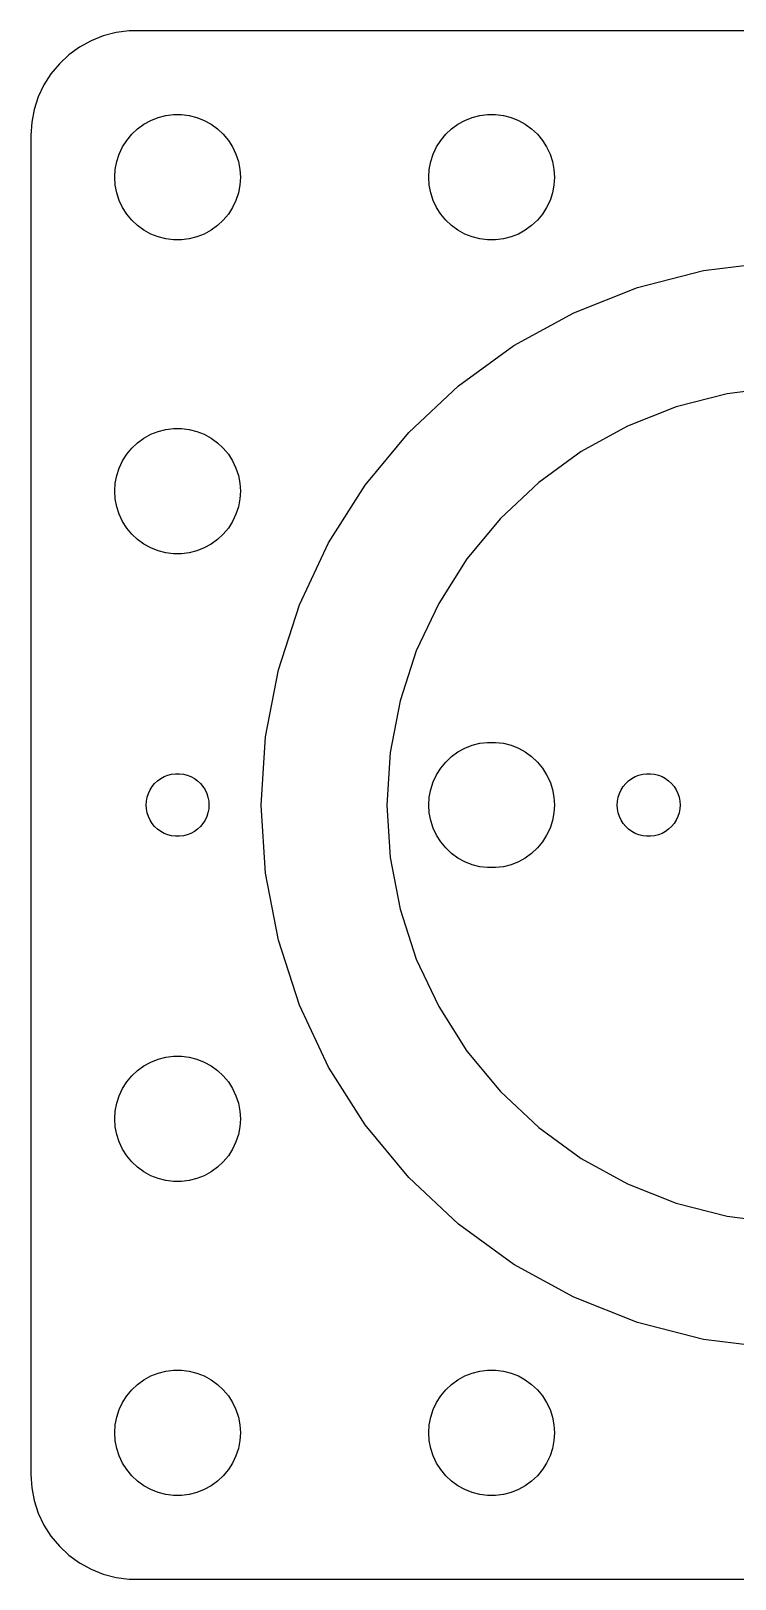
# Model space of a CAD drawing. Header units: metres. Extents: x -37 to 37, y -37 to 289.
# Drawn here: x -37 to -3.4, y 131 to 205 of the extents above; entities that cross this region are included whole.
import ezdxf

# ---------------------------------------------------------------- set-up
doc = ezdxf.new("R2010")
doc.units = ezdxf.units.M

msp = doc.modelspace()

# ---------------------------------------------------------------- linework, layer by layer
for p, q in [((-32.3139, 204.99), (-32.9369, 204.911)), ((32.3139, 204.99), (-32.3139, 204.99)), ((-34.6791, 204.222), (-35.1871, 203.853)), ((-34.1289, 204.524), (-34.6791, 204.222)), ((-33.5451, 204.755), (-34.1289, 204.524)), ((-32.9369, 204.911), (-33.5451, 204.755)), ((-35.1871, 203.853), (-35.6448, 203.423)), ((-36.0451, 202.939), (-36.3815, 202.409)), ((-35.6448, 203.423), (-36.0451, 202.939)), ((-36.3815, 202.409), (-36.6489, 201.841)), ((-36.8429, 201.243), (-36.9606, 200.627)), ((-36.6489, 201.841), (-36.8429, 201.243)), ((-36.9606, 200.627), (-37, 200)), ((-31.9123, 200.312), (-31.6075, 200.533)), ((-31.6075, 200.533), (-31.2773, 200.714)), ((-31.2773, 200.714), (-30.927, 200.853)), ((-30.927, 200.853), (-30.5621, 200.947)), ((-30.5621, 200.947), (-30.1884, 200.994)), ((-30.1884, 200.994), (-29.8116, 200.994)), ((-29.8116, 200.994), (-29.4379, 200.947)), ((-29.4379, 200.947), (-29.0729, 200.853)), ((-29.0729, 200.853), (-28.7227, 200.714)), ((-28.7227, 200.714), (-28.3925, 200.533)), ((-28.3925, 200.533), (-28.0877, 200.312)), ((-16.9123, 200.312), (-16.6075, 200.533)), ((-16.6075, 200.533), (-16.2773, 200.714)), ((-16.2773, 200.714), (-15.927, 200.853)), ((-15.927, 200.853), (-15.5621, 200.947)), ((-15.5621, 200.947), (-15.1884, 200.994)), ((-15.1884, 200.994), (-14.8116, 200.994)), ((-14.8116, 200.994), (-14.4379, 200.947)), ((-14.4379, 200.947), (-14.0729, 200.853)), ((-14.0729, 200.853), (-13.7227, 200.714)), ((-13.7227, 200.714), (-13.3925, 200.533)), ((-13.3925, 200.533), (-13.0877, 200.312)), ((-37, 200), (-37, 136)), ((-32.6289, 199.445), (-32.427, 199.763)), ((-32.427, 199.763), (-32.1869, 200.054)), ((-32.1869, 200.054), (-31.9123, 200.312)), ((-28.0877, 200.312), (-27.8131, 200.054)), ((-27.8131, 200.054), (-27.5729, 199.763)), ((-27.5729, 199.763), (-27.3711, 199.445)), ((-17.6289, 199.445), (-17.427, 199.763)), ((-17.427, 199.763), (-17.1869, 200.054)), ((-17.1869, 200.054), (-16.9123, 200.312)), ((-13.0877, 200.312), (-12.8131, 200.054)), ((-12.8131, 200.054), (-12.5729, 199.763)), ((-12.5729, 199.763), (-12.3711, 199.445)), ((-32.9057, 198.746), (-32.7893, 199.104)), ((-32.7893, 199.104), (-32.6289, 199.445)), ((-27.3711, 199.445), (-27.2107, 199.104)), ((-27.2107, 199.104), (-27.0942, 198.746)), ((-17.9057, 198.746), (-17.7893, 199.104)), ((-17.7893, 199.104), (-17.6289, 199.445)), ((-12.3711, 199.445), (-12.2107, 199.104)), ((-12.2107, 199.104), (-12.0942, 198.746)), ((-33, 198), (-32.9763, 198.376)), ((-32.9763, 198.376), (-32.9057, 198.746)), ((-27.0942, 198.746), (-27.0237, 198.376)), ((-27.0237, 198.376), (-27, 198)), ((-18, 198), (-17.9763, 198.376)), ((-17.9763, 198.376), (-17.9057, 198.746)), ((-12.0942, 198.746), (-12.0237, 198.376)), ((-12.0237, 198.376), (-12, 198)), ((-32.9763, 197.624), (-33, 198)), ((-32.9057, 197.254), (-32.9763, 197.624)), ((-27.0237, 197.624), (-27.0942, 197.254)), ((-27, 198), (-27.0237, 197.624)), ((-17.9763, 197.624), (-18, 198)), ((-17.9057, 197.254), (-17.9763, 197.624)), ((-12.0237, 197.624), (-12.0942, 197.254)), ((-12, 198), (-12.0237, 197.624)), ((-32.7893, 196.896), (-32.9057, 197.254)), ((-32.6289, 196.555), (-32.7893, 196.896)), ((-27.2107, 196.896), (-27.3711, 196.555)), ((-27.0942, 197.254), (-27.2107, 196.896)), ((-17.7893, 196.896), (-17.9057, 197.254)), ((-17.6289, 196.555), (-17.7893, 196.896)), ((-12.2107, 196.896), (-12.3711, 196.555)), ((-12.0942, 197.254), (-12.2107, 196.896)), ((-32.427, 196.237), (-32.6289, 196.555)), ((-32.1869, 195.946), (-32.427, 196.237)), ((-27.5729, 196.237), (-27.8131, 195.946)), ((-27.3711, 196.555), (-27.5729, 196.237)), ((-17.427, 196.237), (-17.6289, 196.555)), ((-17.1869, 195.946), (-17.427, 196.237)), ((-12.5729, 196.237), (-12.8131, 195.946)), ((-12.3711, 196.555), (-12.5729, 196.237)), ((-31.9123, 195.688), (-32.1869, 195.946)), ((-31.6075, 195.467), (-31.9123, 195.688)), ((-31.2773, 195.286), (-31.6075, 195.467)), ((-28.3925, 195.467), (-28.7227, 195.286)), ((-28.0877, 195.688), (-28.3925, 195.467)), ((-27.8131, 195.946), (-28.0877, 195.688)), ((-16.9123, 195.688), (-17.1869, 195.946)), ((-16.6075, 195.467), (-16.9123, 195.688)), ((-16.2773, 195.286), (-16.6075, 195.467)), ((-13.3925, 195.467), (-13.7227, 195.286)), ((-13.0877, 195.688), (-13.3925, 195.467)), ((-12.8131, 195.946), (-13.0877, 195.688)), ((-30.927, 195.147), (-31.2773, 195.286)), ((-30.5621, 195.053), (-30.927, 195.147)), ((-30.1884, 195.006), (-30.5621, 195.053)), ((-29.8116, 195.006), (-30.1884, 195.006)), ((-29.4379, 195.053), (-29.8116, 195.006)), ((-29.0729, 195.147), (-29.4379, 195.053)), ((-28.7227, 195.286), (-29.0729, 195.147)), ((-15.927, 195.147), (-16.2773, 195.286)), ((-15.5621, 195.053), (-15.927, 195.147)), ((-15.1884, 195.006), (-15.5621, 195.053)), ((-14.8116, 195.006), (-15.1884, 195.006)), ((-14.4379, 195.053), (-14.8116, 195.006)), ((-14.0729, 195.147), (-14.4379, 195.053)), ((-13.7227, 195.286), (-14.0729, 195.147)), ((-4.8719, 193.539), (-1.63255, 193.949)), ((-8.03444, 192.727), (-4.8719, 193.539)), ((-11.0703, 191.525), (-8.03444, 192.727)), ((-13.9315, 189.953), (-11.0703, 191.525)), ((-16.573, 188.033), (-13.9315, 189.953)), ((-18.9532, 185.798), (-16.573, 188.033)), ((-1.2558, 187.961), (-3.74762, 187.646)), ((-3.74762, 187.646), (-6.18033, 187.021)), ((-6.18033, 187.021), (-8.51558, 186.097)), ((-31.6075, 185.533), (-31.2773, 185.714)), ((-31.2773, 185.714), (-30.927, 185.853)), ((-30.927, 185.853), (-30.5621, 185.947)), ((-30.5621, 185.947), (-30.1884, 185.994)), ((-30.1884, 185.994), (-29.8116, 185.994)), ((-29.8116, 185.994), (-29.4379, 185.947)), ((-29.4379, 185.947), (-29.0729, 185.853)), ((-29.0729, 185.853), (-28.7227, 185.714)), ((-28.7227, 185.714), (-28.3925, 185.533)), ((-21.0344, 183.282), (-18.9532, 185.798)), ((-8.51558, 186.097), (-10.7165, 184.887)), ((-32.427, 184.763), (-32.1869, 185.054)), ((-32.1869, 185.054), (-31.9123, 185.312)), ((-31.9123, 185.312), (-31.6075, 185.533)), ((-28.3925, 185.533), (-28.0877, 185.312)), ((-28.0877, 185.312), (-27.8131, 185.054)), ((-27.8131, 185.054), (-27.5729, 184.763)), ((-32.7893, 184.104), (-32.6289, 184.445)), ((-32.6289, 184.445), (-32.427, 184.763)), ((-27.5729, 184.763), (-27.3711, 184.445)), ((-27.3711, 184.445), (-27.2107, 184.104)), ((-10.7165, 184.887), (-12.7485, 183.41)), ((-32.9763, 183.376), (-32.9057, 183.746)), ((-32.9057, 183.746), (-32.7893, 184.104)), ((-27.2107, 184.104), (-27.0942, 183.746)), ((-27.0942, 183.746), (-27.0237, 183.376)), ((-33, 183), (-32.9763, 183.376)), ((-32.9763, 182.624), (-33, 183)), ((-27.0237, 183.376), (-27, 183)), ((-27, 183), (-27.0237, 182.624)), ((-22.784, 180.526), (-21.0344, 183.282)), ((-12.7485, 183.41), (-14.5794, 181.691)), ((-32.9057, 182.254), (-32.9763, 182.624)), ((-32.7893, 181.896), (-32.9057, 182.254)), ((-27.0942, 182.254), (-27.2107, 181.896)), ((-27.0237, 182.624), (-27.0942, 182.254)), ((-32.6289, 181.555), (-32.7893, 181.896)), ((-32.427, 181.237), (-32.6289, 181.555)), ((-27.3711, 181.555), (-27.5729, 181.237)), ((-27.2107, 181.896), (-27.3711, 181.555)), ((-14.5794, 181.691), (-16.1803, 179.756)), ((-32.1869, 180.946), (-32.427, 181.237)), ((-31.9123, 180.688), (-32.1869, 180.946)), ((-31.6075, 180.467), (-31.9123, 180.688)), ((-28.0877, 180.688), (-28.3925, 180.467)), ((-27.8131, 180.946), (-28.0877, 180.688)), ((-27.5729, 181.237), (-27.8131, 180.946)), ((-24.1742, 177.571), (-22.784, 180.526)), ((-31.2773, 180.286), (-31.6075, 180.467)), ((-30.927, 180.147), (-31.2773, 180.286)), ((-30.5621, 180.053), (-30.927, 180.147)), ((-30.1884, 180.006), (-30.5621, 180.053)), ((-29.8116, 180.006), (-30.1884, 180.006)), ((-29.4379, 180.053), (-29.8116, 180.006)), ((-29.0729, 180.147), (-29.4379, 180.053)), ((-28.7227, 180.286), (-29.0729, 180.147)), ((-28.3925, 180.467), (-28.7227, 180.286)), ((-16.1803, 179.756), (-17.5261, 177.635)), ((-25.1832, 174.466), (-24.1742, 177.571)), ((-17.5261, 177.635), (-18.5955, 175.362)), ((-18.5955, 175.362), (-19.3717, 172.974)), ((-25.795, 171.259), (-25.1832, 174.466)), ((-19.3717, 172.974), (-19.8423, 170.507)), ((-26, 168), (-25.795, 171.259)), ((-15.927, 170.853), (-15.5621, 170.947)), ((-15.5621, 170.947), (-15.1884, 170.994)), ((-15.1884, 170.994), (-14.8116, 170.994)), ((-14.8116, 170.994), (-14.4379, 170.947)), ((-14.4379, 170.947), (-14.0729, 170.853)), ((-19.8423, 170.507), (-20, 168)), ((-17.1869, 170.054), (-16.9123, 170.312)), ((-16.9123, 170.312), (-16.6075, 170.533)), ((-16.6075, 170.533), (-16.2773, 170.714)), ((-16.2773, 170.714), (-15.927, 170.853)), ((-14.0729, 170.853), (-13.7227, 170.714)), ((-13.7227, 170.714), (-13.3925, 170.533)), ((-13.3925, 170.533), (-13.0877, 170.312)), ((-13.0877, 170.312), (-12.8131, 170.054)), ((-30.6387, 169.357), (-30.4635, 169.427)), ((-30.4635, 169.427), (-30.2811, 169.473)), ((-30.2811, 169.473), (-30.0942, 169.497)), ((-30.0942, 169.497), (-29.9058, 169.497)), ((-29.9058, 169.497), (-29.7189, 169.473)), ((-29.7189, 169.473), (-29.5365, 169.427)), ((-29.5365, 169.427), (-29.3613, 169.357)), ((-17.7893, 169.104), (-17.6289, 169.445)), ((-17.6289, 169.445), (-17.427, 169.763)), ((-17.427, 169.763), (-17.1869, 170.054)), ((-12.8131, 170.054), (-12.5729, 169.763)), ((-12.5729, 169.763), (-12.3711, 169.445)), ((-12.3711, 169.445), (-12.2107, 169.104)), ((-8.13866, 169.357), (-7.96352, 169.427)), ((-7.96352, 169.427), (-7.78107, 169.473)), ((-7.78107, 169.473), (-7.59418, 169.497)), ((-7.59418, 169.497), (-7.40581, 169.497)), ((-7.40581, 169.497), (-7.21892, 169.473)), ((-7.21892, 169.473), (-7.03647, 169.427)), ((-7.03647, 169.427), (-6.86133, 169.357)), ((-31.3947, 168.552), (-31.3145, 168.723)), ((-31.3145, 168.723), (-31.2135, 168.882)), ((-31.2135, 168.882), (-31.0934, 169.027)), ((-31.0934, 169.027), (-30.9561, 169.156)), ((-30.9561, 169.156), (-30.8037, 169.266)), ((-30.8037, 169.266), (-30.6387, 169.357)), ((-29.3613, 169.357), (-29.1963, 169.266)), ((-29.1963, 169.266), (-29.0439, 169.156)), ((-29.0439, 169.156), (-28.9065, 169.027)), ((-28.9065, 169.027), (-28.7865, 168.882)), ((-28.7865, 168.882), (-28.6855, 168.723)), ((-28.6855, 168.723), (-28.6053, 168.552)), ((-17.9763, 168.376), (-17.9057, 168.746)), ((-17.9057, 168.746), (-17.7893, 169.104)), ((-12.2107, 169.104), (-12.0942, 168.746)), ((-12.0942, 168.746), (-12.0237, 168.376)), ((-8.89465, 168.552), (-8.81445, 168.723)), ((-8.81445, 168.723), (-8.71352, 168.882)), ((-8.71352, 168.882), (-8.59344, 169.027)), ((-8.59344, 169.027), (-8.45613, 169.156)), ((-8.45613, 169.156), (-8.30373, 169.266)), ((-8.30373, 169.266), (-8.13866, 169.357)), ((-6.86133, 169.357), (-6.69626, 169.266)), ((-6.69626, 169.266), (-6.54385, 169.156)), ((-6.54385, 169.156), (-6.40654, 169.027)), ((-6.40654, 169.027), (-6.28647, 168.882)), ((-6.28647, 168.882), (-6.18553, 168.723)), ((-6.18553, 168.723), (-6.10533, 168.552)), ((-31.5, 168), (-31.4882, 168.188)), ((-31.4882, 167.812), (-31.5, 168)), ((-31.4882, 168.188), (-31.4529, 168.373)), ((-31.4529, 168.373), (-31.3947, 168.552)), ((-28.6053, 168.552), (-28.5471, 168.373)), ((-28.5471, 168.373), (-28.5118, 168.188)), ((-28.5118, 168.188), (-28.5, 168)), ((-28.5, 168), (-28.5118, 167.812)), ((-25.795, 164.741), (-26, 168)), ((-20, 168), (-19.8423, 165.493)), ((-18, 168), (-17.9763, 168.376)), ((-17.9763, 167.624), (-18, 168)), ((-12.0237, 168.376), (-12, 168)), ((-12, 168), (-12.0237, 167.624)), ((-9, 168), (-8.98816, 168.188)), ((-8.98816, 167.812), (-9, 168)), ((-8.98816, 168.188), (-8.95287, 168.373)), ((-8.95287, 168.373), (-8.89465, 168.552)), ((-6.10533, 168.552), (-6.04712, 168.373)), ((-6.04712, 168.373), (-6.01183, 168.188)), ((-6.01183, 168.188), (-6, 168)), ((-6, 168), (-6.01183, 167.812)), ((-31.4529, 167.627), (-31.4882, 167.812)), ((-31.3947, 167.448), (-31.4529, 167.627)), ((-31.3145, 167.277), (-31.3947, 167.448)), ((-31.2135, 167.118), (-31.3145, 167.277)), ((-28.6855, 167.277), (-28.7865, 167.118)), ((-28.6053, 167.448), (-28.6855, 167.277)), ((-28.5471, 167.627), (-28.6053, 167.448)), ((-28.5118, 167.812), (-28.5471, 167.627)), ((-17.9057, 167.254), (-17.9763, 167.624)), ((-17.7893, 166.896), (-17.9057, 167.254)), ((-12.0942, 167.254), (-12.2107, 166.896)), ((-12.0237, 167.624), (-12.0942, 167.254)), ((-8.95287, 167.627), (-8.98816, 167.812)), ((-8.89465, 167.448), (-8.95287, 167.627)), ((-8.81445, 167.277), (-8.89465, 167.448)), ((-8.71352, 167.118), (-8.81445, 167.277)), ((-6.18553, 167.277), (-6.28647, 167.118)), ((-6.10533, 167.448), (-6.18553, 167.277)), ((-6.04712, 167.627), (-6.10533, 167.448)), ((-6.01183, 167.812), (-6.04712, 167.627)), ((-31.0934, 166.973), (-31.2135, 167.118)), ((-30.9561, 166.844), (-31.0934, 166.973)), ((-30.8037, 166.734), (-30.9561, 166.844)), ((-30.6387, 166.643), (-30.8037, 166.734)), ((-30.4635, 166.573), (-30.6387, 166.643)), ((-30.2811, 166.527), (-30.4635, 166.573)), ((-30.0942, 166.503), (-30.2811, 166.527)), ((-29.9058, 166.503), (-30.0942, 166.503)), ((-29.7189, 166.527), (-29.9058, 166.503)), ((-29.5365, 166.573), (-29.7189, 166.527)), ((-29.3613, 166.643), (-29.5365, 166.573)), ((-29.1963, 166.734), (-29.3613, 166.643)), ((-29.0439, 166.844), (-29.1963, 166.734)), ((-28.9065, 166.973), (-29.0439, 166.844)), ((-28.7865, 167.118), (-28.9065, 166.973)), ((-17.6289, 166.555), (-17.7893, 166.896)), ((-17.427, 166.237), (-17.6289, 166.555)), ((-12.3711, 166.555), (-12.5729, 166.237)), ((-12.2107, 166.896), (-12.3711, 166.555)), ((-8.59344, 166.973), (-8.71352, 167.118)), ((-8.45613, 166.844), (-8.59344, 166.973)), ((-8.30373, 166.734), (-8.45613, 166.844)), ((-8.13866, 166.643), (-8.30373, 166.734)), ((-7.96352, 166.573), (-8.13866, 166.643)), ((-7.78107, 166.527), (-7.96352, 166.573)), ((-7.59418, 166.503), (-7.78107, 166.527)), ((-7.40581, 166.503), (-7.59418, 166.503)), ((-7.21892, 166.527), (-7.40581, 166.503)), ((-7.03647, 166.573), (-7.21892, 166.527)), ((-6.86133, 166.643), (-7.03647, 166.573)), ((-6.69626, 166.734), (-6.86133, 166.643)), ((-6.54385, 166.844), (-6.69626, 166.734)), ((-6.40654, 166.973), (-6.54385, 166.844)), ((-6.28647, 167.118), (-6.40654, 166.973)), ((-17.1869, 165.946), (-17.427, 166.237)), ((-16.9123, 165.688), (-17.1869, 165.946)), ((-12.8131, 165.946), (-13.0877, 165.688)), ((-12.5729, 166.237), (-12.8131, 165.946)), ((-19.8423, 165.493), (-19.3717, 163.026)), ((-16.6075, 165.467), (-16.9123, 165.688)), ((-16.2773, 165.286), (-16.6075, 165.467)), ((-15.927, 165.147), (-16.2773, 165.286)), ((-15.5621, 165.053), (-15.927, 165.147)), ((-15.1884, 165.006), (-15.5621, 165.053)), ((-14.8116, 165.006), (-15.1884, 165.006)), ((-14.4379, 165.053), (-14.8116, 165.006)), ((-14.0729, 165.147), (-14.4379, 165.053)), ((-13.7227, 165.286), (-14.0729, 165.147)), ((-13.3925, 165.467), (-13.7227, 165.286)), ((-13.0877, 165.688), (-13.3925, 165.467)), ((-25.1832, 161.534), (-25.795, 164.741)), ((-19.3717, 163.026), (-18.5955, 160.638)), ((-24.1742, 158.429), (-25.1832, 161.534)), ((-18.5955, 160.638), (-17.5261, 158.365)), ((-22.784, 155.474), (-24.1742, 158.429)), ((-17.5261, 158.365), (-16.1803, 156.244)), ((-16.1803, 156.244), (-14.5794, 154.309)), ((-31.9123, 155.312), (-31.6075, 155.533)), ((-31.6075, 155.533), (-31.2773, 155.714)), ((-31.2773, 155.714), (-30.927, 155.853)), ((-30.927, 155.853), (-30.5621, 155.947)), ((-30.5621, 155.947), (-30.1884, 155.994)), ((-30.1884, 155.994), (-29.8116, 155.994)), ((-29.8116, 155.994), (-29.4379, 155.947)), ((-29.4379, 155.947), (-29.0729, 155.853)), ((-29.0729, 155.853), (-28.7227, 155.714)), ((-28.7227, 155.714), (-28.3925, 155.533)), ((-28.3925, 155.533), (-28.0877, 155.312)), ((-21.0344, 152.718), (-22.784, 155.474)), ((-32.6289, 154.445), (-32.427, 154.763)), ((-32.427, 154.763), (-32.1869, 155.054)), ((-32.1869, 155.054), (-31.9123, 155.312)), ((-28.0877, 155.312), (-27.8131, 155.054)), ((-27.8131, 155.054), (-27.5729, 154.763)), ((-27.5729, 154.763), (-27.3711, 154.445)), ((-32.9057, 153.746), (-32.7893, 154.104)), ((-32.7893, 154.104), (-32.6289, 154.445)), ((-27.3711, 154.445), (-27.2107, 154.104)), ((-27.2107, 154.104), (-27.0942, 153.746)), ((-14.5794, 154.309), (-12.7485, 152.59)), ((-33, 153), (-32.9763, 153.376)), ((-32.9763, 153.376), (-32.9057, 153.746)), ((-27.0942, 153.746), (-27.0237, 153.376)), ((-27.0237, 153.376), (-27, 153)), ((-32.9763, 152.624), (-33, 153)), ((-32.9057, 152.254), (-32.9763, 152.624)), ((-27.0237, 152.624), (-27.0942, 152.254)), ((-27, 153), (-27.0237, 152.624)), ((-18.9532, 150.202), (-21.0344, 152.718)), ((-12.7485, 152.59), (-10.7165, 151.113)), ((-32.7893, 151.896), (-32.9057, 152.254)), ((-32.6289, 151.555), (-32.7893, 151.896)), ((-27.2107, 151.896), (-27.3711, 151.555)), ((-27.0942, 152.254), (-27.2107, 151.896)), ((-32.427, 151.237), (-32.6289, 151.555)), ((-32.1869, 150.946), (-32.427, 151.237)), ((-31.9123, 150.688), (-32.1869, 150.946)), ((-27.8131, 150.946), (-28.0877, 150.688)), ((-27.5729, 151.237), (-27.8131, 150.946)), ((-27.3711, 151.555), (-27.5729, 151.237)), ((-10.7165, 151.113), (-8.51558, 149.903)), ((-31.6075, 150.467), (-31.9123, 150.688)), ((-31.2773, 150.286), (-31.6075, 150.467)), ((-30.927, 150.147), (-31.2773, 150.286)), ((-28.7227, 150.286), (-29.0729, 150.147)), ((-28.3925, 150.467), (-28.7227, 150.286)), ((-28.0877, 150.688), (-28.3925, 150.467)), ((-16.573, 147.967), (-18.9532, 150.202)), ((-30.5621, 150.053), (-30.927, 150.147)), ((-30.1884, 150.006), (-30.5621, 150.053)), ((-29.8116, 150.006), (-30.1884, 150.006)), ((-29.4379, 150.053), (-29.8116, 150.006)), ((-29.0729, 150.147), (-29.4379, 150.053)), ((-8.51558, 149.903), (-6.18033, 148.979)), ((-6.18033, 148.979), (-3.74762, 148.354)), ((-13.9315, 146.047), (-16.573, 147.967)), ((-3.74762, 148.354), (-1.2558, 148.039)), ((-11.0703, 144.475), (-13.9315, 146.047)), ((-8.03444, 143.273), (-11.0703, 144.475)), ((-4.8719, 142.461), (-8.03444, 143.273)), ((-1.63255, 142.051), (-4.8719, 142.461)), ((-31.6075, 140.533), (-31.2773, 140.714)), ((-31.2773, 140.714), (-30.927, 140.853)), ((-30.927, 140.853), (-30.5621, 140.947)), ((-30.5621, 140.947), (-30.1884, 140.994)), ((-30.1884, 140.994), (-29.8116, 140.994)), ((-29.8116, 140.994), (-29.4379, 140.947)), ((-29.4379, 140.947), (-29.0729, 140.853)), ((-29.0729, 140.853), (-28.7227, 140.714)), ((-28.7227, 140.714), (-28.3925, 140.533)), ((-16.6075, 140.533), (-16.2773, 140.714)), ((-16.2773, 140.714), (-15.927, 140.853)), ((-15.927, 140.853), (-15.5621, 140.947)), ((-15.5621, 140.947), (-15.1884, 140.994)), ((-15.1884, 140.994), (-14.8116, 140.994)), ((-14.8116, 140.994), (-14.4379, 140.947)), ((-14.4379, 140.947), (-14.0729, 140.853)), ((-14.0729, 140.853), (-13.7227, 140.714)), ((-13.7227, 140.714), (-13.3925, 140.533)), ((-32.427, 139.763), (-32.1869, 140.054)), ((-32.1869, 140.054), (-31.9123, 140.312)), ((-31.9123, 140.312), (-31.6075, 140.533)), ((-28.3925, 140.533), (-28.0877, 140.312)), ((-28.0877, 140.312), (-27.8131, 140.054)), ((-27.8131, 140.054), (-27.5729, 139.763)), ((-17.427, 139.763), (-17.1869, 140.054)), ((-17.1869, 140.054), (-16.9123, 140.312)), ((-16.9123, 140.312), (-16.6075, 140.533)), ((-13.3925, 140.533), (-13.0877, 140.312)), ((-13.0877, 140.312), (-12.8131, 140.054)), ((-12.8131, 140.054), (-12.5729, 139.763)), ((-32.9057, 138.746), (-32.7893, 139.104)), ((-32.7893, 139.104), (-32.6289, 139.445)), ((-32.6289, 139.445), (-32.427, 139.763)), ((-27.5729, 139.763), (-27.3711, 139.445)), ((-27.3711, 139.445), (-27.2107, 139.104)), ((-27.2107, 139.104), (-27.0942, 138.746)), ((-17.9057, 138.746), (-17.7893, 139.104)), ((-17.7893, 139.104), (-17.6289, 139.445)), ((-17.6289, 139.445), (-17.427, 139.763)), ((-12.5729, 139.763), (-12.3711, 139.445)), ((-12.3711, 139.445), (-12.2107, 139.104)), ((-12.2107, 139.104), (-12.0942, 138.746)), ((-33, 138), (-32.9763, 138.376)), ((-32.9763, 138.376), (-32.9057, 138.746)), ((-27.0942, 138.746), (-27.0237, 138.376)), ((-27.0237, 138.376), (-27, 138)), ((-18, 138), (-17.9763, 138.376)), ((-17.9763, 138.376), (-17.9057, 138.746)), ((-12.0942, 138.746), (-12.0237, 138.376)), ((-12.0237, 138.376), (-12, 138)), ((-32.9763, 137.624), (-33, 138)), ((-32.9057, 137.254), (-32.9763, 137.624)), ((-27.0237, 137.624), (-27.0942, 137.254)), ((-27, 138), (-27.0237, 137.624)), ((-17.9763, 137.624), (-18, 138)), ((-17.9057, 137.254), (-17.9763, 137.624)), ((-12.0237, 137.624), (-12.0942, 137.254)), ((-12, 138), (-12.0237, 137.624)), ((-32.7893, 136.896), (-32.9057, 137.254)), ((-32.6289, 136.555), (-32.7893, 136.896)), ((-27.2107, 136.896), (-27.3711, 136.555)), ((-27.0942, 137.254), (-27.2107, 136.896)), ((-17.7893, 136.896), (-17.9057, 137.254)), ((-17.6289, 136.555), (-17.7893, 136.896)), ((-12.2107, 136.896), (-12.3711, 136.555)), ((-12.0942, 137.254), (-12.2107, 136.896)), ((-32.427, 136.237), (-32.6289, 136.555)), ((-32.1869, 135.946), (-32.427, 136.237)), ((-27.5729, 136.237), (-27.8131, 135.946)), ((-27.3711, 136.555), (-27.5729, 136.237)), ((-17.427, 136.237), (-17.6289, 136.555)), ((-17.1869, 135.946), (-17.427, 136.237)), ((-12.5729, 136.237), (-12.8131, 135.946)), ((-12.3711, 136.555), (-12.5729, 136.237)), ((-37, 136), (-36.9606, 135.373)), ((-31.9123, 135.688), (-32.1869, 135.946)), ((-31.6075, 135.467), (-31.9123, 135.688)), ((-31.2773, 135.286), (-31.6075, 135.467)), ((-28.3925, 135.467), (-28.7227, 135.286)), ((-28.0877, 135.688), (-28.3925, 135.467)), ((-27.8131, 135.946), (-28.0877, 135.688)), ((-16.9123, 135.688), (-17.1869, 135.946)), ((-16.6075, 135.467), (-16.9123, 135.688)), ((-16.2773, 135.286), (-16.6075, 135.467)), ((-13.3925, 135.467), (-13.7227, 135.286)), ((-13.0877, 135.688), (-13.3925, 135.467)), ((-12.8131, 135.946), (-13.0877, 135.688)), ((-36.9606, 135.373), (-36.8429, 134.757)), ((-36.8429, 134.757), (-36.6489, 134.159)), ((-30.927, 135.147), (-31.2773, 135.286)), ((-30.5621, 135.053), (-30.927, 135.147)), ((-30.1884, 135.006), (-30.5621, 135.053)), ((-29.8116, 135.006), (-30.1884, 135.006)), ((-29.4379, 135.053), (-29.8116, 135.006)), ((-29.0729, 135.147), (-29.4379, 135.053)), ((-28.7227, 135.286), (-29.0729, 135.147)), ((-15.927, 135.147), (-16.2773, 135.286)), ((-15.5621, 135.053), (-15.927, 135.147)), ((-15.1884, 135.006), (-15.5621, 135.053)), ((-14.8116, 135.006), (-15.1884, 135.006)), ((-14.4379, 135.053), (-14.8116, 135.006)), ((-14.0729, 135.147), (-14.4379, 135.053)), ((-13.7227, 135.286), (-14.0729, 135.147)), ((-36.6489, 134.159), (-36.3815, 133.591)), ((-36.3815, 133.591), (-36.0451, 133.061)), ((-36.0451, 133.061), (-35.6448, 132.577)), ((-35.6448, 132.577), (-35.1871, 132.147)), ((-35.1871, 132.147), (-34.6791, 131.778)), ((-34.6791, 131.778), (-34.1289, 131.476)), ((-34.1289, 131.476), (-33.5451, 131.245)), ((-33.5451, 131.245), (-32.9369, 131.089)), ((-32.9369, 131.089), (-32.3139, 131.01)), ((-32.3139, 131.01), (32.3139, 131.01))]:
    msp.add_line(p, q)

doc.saveas('drawing.dxf')
